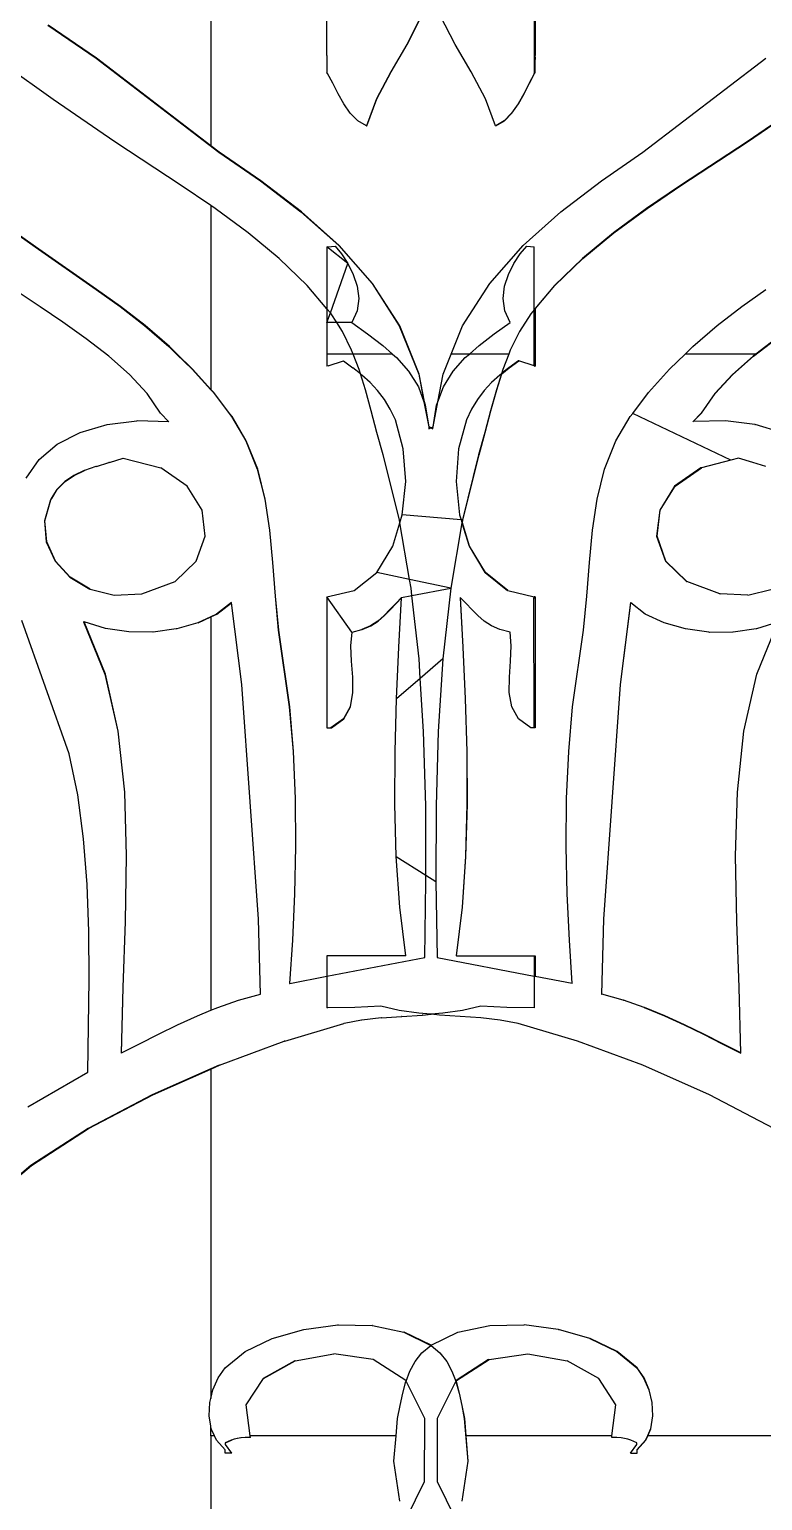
# Model space of a CAD drawing. Header units: inches. Extents: x -343 to 13887, y -13069 to -746.
# Drawn here: x 3466.87 to 3475.61, y -9229.46 to -9211.92 of the extents above; entities that cross this region are included whole.
import ezdxf

# ---------------------------------------------------------------- set-up
doc = ezdxf.new("R2010")
doc.units = ezdxf.units.IN
doc.header["$LTSCALE"] = 17
doc.header["$MEASUREMENT"] = 0
doc.layers.add('OUTLINE', color=1, linetype='Continuous', lineweight=25)

# ---------------------------------------------------------------- blocks, each defined once
blk = doc.blocks.new('fddd')
for p, q in [((-427.464, -3270.876), (-427.464, -3276.271)), ((-426.081, -3275.194), (-426.08, -3272.648)), ((-423.612, -3272.658), (-423.61, -3275.389)), ((-423.596, -3275.194), (-423.597, -3272.648)), ((-424.953, -3274.719), (-425.13, -3275.063)), ((-425.126, -3275.063), (-424.948, -3274.719)), ((-424.552, -3275.063), (-424.73, -3274.719)), ((-429.407, -3274.835), (-428.832, -3275.227)), ((-428.827, -3275.227), (-429.403, -3274.835)), ((-425.13, -3275.063), (-425.32, -3275.39)), ((-425.315, -3275.39), (-425.126, -3275.063)), ((-425.13, -3275.063), (-425.126, -3275.063)), ((-424.363, -3275.39), (-424.552, -3275.063)), ((-429.345, -3275.722), (-429.913, -3275.316)), ((-428.832, -3275.227), (-427.369, -3276.347)), ((-428.827, -3275.227), (-428.832, -3275.227)), ((-427.464, -3276.271), (-428.827, -3275.227)), ((-426.08, -3275.197), (-426.081, -3275.194)), ((-426.08, -3275.197), (-426.08, -3275.397)), ((-423.598, -3275.217), (-423.61, -3275.389)), ((-423.598, -3275.197), (-423.596, -3275.194)), ((-423.598, -3275.217), (-423.598, -3275.197)), ((-423.598, -3275.397), (-423.598, -3275.217)), ((-422.313, -3276.347), (-420.85, -3275.227)), ((-426.072, -3275.41), (-426.08, -3275.397)), ((-426.011, -3275.526), (-426.072, -3275.41)), ((-425.948, -3275.651), (-426.011, -3275.526)), ((-425.32, -3275.39), (-425.49, -3275.711)), ((-425.485, -3275.711), (-425.315, -3275.39)), ((-425.32, -3275.39), (-425.315, -3275.39)), ((-424.192, -3275.711), (-424.363, -3275.39)), ((-423.671, -3275.526), (-423.734, -3275.651)), ((-423.729, -3275.651), (-423.666, -3275.526)), ((-423.612, -3275.413), (-423.671, -3275.526)), ((-423.666, -3275.526), (-423.671, -3275.526)), ((-423.666, -3275.526), (-423.606, -3275.41)), ((-423.612, -3275.413), (-423.61, -3275.41)), ((-423.61, -3275.389), (-423.611, -3275.4)), ((-423.611, -3275.4), (-423.61, -3275.41)), ((-423.61, -3275.41), (-423.598, -3275.397)), ((-423.606, -3275.41), (-423.61, -3275.41)), ((-423.606, -3275.41), (-423.598, -3275.397)), ((-425.88, -3275.773), (-425.948, -3275.651)), ((-423.734, -3275.651), (-423.803, -3275.773)), ((-423.798, -3275.773), (-423.729, -3275.651)), ((-423.729, -3275.651), (-423.734, -3275.651)), ((-428.609, -3276.223), (-429.345, -3275.722)), ((-425.803, -3275.884), (-425.88, -3275.773)), ((-425.49, -3275.711), (-425.61, -3276.034)), ((-425.607, -3276.036), (-425.485, -3275.711)), ((-425.49, -3275.711), (-425.485, -3275.711)), ((-424.071, -3276.036), (-424.192, -3275.711)), ((-423.803, -3275.773), (-423.88, -3275.884)), ((-423.875, -3275.884), (-423.798, -3275.773)), ((-423.798, -3275.773), (-423.803, -3275.773)), ((-420.337, -3275.722), (-421.073, -3276.223)), ((-421.069, -3276.223), (-420.332, -3275.722)), ((-425.714, -3275.975), (-425.803, -3275.884)), ((-425.611, -3276.036), (-425.714, -3275.975)), ((-425.61, -3276.034), (-425.611, -3276.036)), ((-425.611, -3276.036), (-425.607, -3276.036)), ((-425.61, -3276.034), (-425.607, -3276.036)), ((-424.067, -3276.034), (-424.071, -3276.036)), ((-424.066, -3276.036), (-424.071, -3276.036)), ((-423.968, -3275.975), (-424.067, -3276.034)), ((-424.067, -3276.034), (-424.066, -3276.036)), ((-424.066, -3276.036), (-423.963, -3275.975)), ((-423.88, -3275.884), (-423.968, -3275.975)), ((-423.963, -3275.975), (-423.968, -3275.975)), ((-423.963, -3275.975), (-423.875, -3275.884)), ((-423.875, -3275.884), (-423.88, -3275.884)), ((-427.817, -3276.745), (-428.609, -3276.223)), ((-421.073, -3276.223), (-421.865, -3276.745)), ((-421.86, -3276.745), (-421.069, -3276.223)), ((-421.073, -3276.223), (-421.069, -3276.223)), ((-427.364, -3276.347), (-427.464, -3276.271)), ((-427.364, -3276.347), (-427.369, -3276.347)), ((-427.369, -3276.347), (-426.873, -3276.69)), ((-426.868, -3276.69), (-427.364, -3276.347)), ((-422.809, -3276.69), (-422.313, -3276.347)), ((-427.464, -3276.986), (-427.817, -3276.745)), ((-426.868, -3276.69), (-426.873, -3276.69)), ((-426.873, -3276.69), (-426.39, -3277.058)), ((-426.385, -3277.058), (-426.868, -3276.69)), ((-423.292, -3277.058), (-422.809, -3276.69)), ((-421.865, -3276.745), (-422.27, -3277.021)), ((-422.265, -3277.021), (-421.86, -3276.745)), ((-421.865, -3276.745), (-421.86, -3276.745)), ((-430.282, -3276.965), (-429.559, -3277.478)), ((-427.464, -3276.986), (-427.464, -3279.176)), ((-427.413, -3277.021), (-427.464, -3276.986)), ((-427.019, -3277.311), (-427.413, -3277.021)), ((-426.39, -3277.058), (-425.94, -3277.462)), ((-426.385, -3277.058), (-426.39, -3277.058)), ((-425.935, -3277.462), (-426.385, -3277.058)), ((-423.742, -3277.462), (-423.292, -3277.058)), ((-422.27, -3277.021), (-422.663, -3277.311)), ((-422.659, -3277.311), (-422.265, -3277.021)), ((-422.27, -3277.021), (-422.265, -3277.021)), ((-429.554, -3277.478), (-429.913, -3277.223)), ((-426.649, -3277.615), (-427.019, -3277.311)), ((-422.663, -3277.311), (-423.034, -3277.615)), ((-423.029, -3277.615), (-422.659, -3277.311)), ((-422.663, -3277.311), (-422.659, -3277.311)), ((-429.559, -3277.478), (-428.832, -3277.985)), ((-429.554, -3277.478), (-429.559, -3277.478)), ((-428.827, -3277.985), (-429.554, -3277.478)), ((-426.315, -3277.936), (-426.649, -3277.615)), ((-425.831, -3277.675), (-426.08, -3277.476)), ((-426.08, -3277.476), (-426.08, -3278.217)), ((-426.08, -3277.476), (-426.07, -3277.476)), ((-426.07, -3277.476), (-425.983, -3277.467)), ((-425.983, -3277.467), (-425.906, -3277.56)), ((-425.935, -3277.462), (-425.94, -3277.462)), ((-425.94, -3277.462), (-425.543, -3277.913)), ((-425.538, -3277.913), (-425.935, -3277.462)), ((-425.906, -3277.56), (-425.831, -3277.675)), ((-424.14, -3277.913), (-423.742, -3277.462)), ((-423.851, -3277.675), (-423.776, -3277.56)), ((-423.776, -3277.56), (-423.699, -3277.467)), ((-423.699, -3277.467), (-423.612, -3277.476)), ((-423.612, -3278.228), (-423.612, -3277.476)), ((-423.034, -3277.615), (-423.367, -3277.936)), ((-423.363, -3277.936), (-423.029, -3277.615)), ((-423.034, -3277.615), (-423.029, -3277.615)), ((-426.039, -3278.265), (-425.831, -3277.675)), ((-425.831, -3277.675), (-425.766, -3277.805)), ((-425.766, -3277.805), (-425.72, -3277.946)), ((-423.962, -3277.946), (-423.916, -3277.805)), ((-423.916, -3277.805), (-423.851, -3277.675)), ((-426.08, -3278.217), (-426.315, -3277.936)), ((-425.72, -3277.946), (-425.702, -3278.092)), ((-425.538, -3277.913), (-425.543, -3277.913)), ((-425.543, -3277.913), (-425.218, -3278.42)), ((-425.213, -3278.42), (-425.538, -3277.913)), ((-424.465, -3278.42), (-424.14, -3277.913)), ((-423.98, -3278.092), (-423.962, -3277.946)), ((-423.598, -3278.217), (-423.363, -3277.936)), ((-423.367, -3277.936), (-423.598, -3278.211)), ((-423.367, -3277.936), (-423.363, -3277.936)), ((-429.5, -3278.193), (-429.75, -3278.027)), ((-428.832, -3277.985), (-428.547, -3278.188)), ((-428.827, -3277.985), (-428.832, -3277.985)), ((-428.543, -3278.188), (-428.827, -3277.985)), ((-425.702, -3278.092), (-425.721, -3278.239)), ((-423.961, -3278.239), (-423.98, -3278.092)), ((-421.135, -3278.188), (-420.85, -3277.985)), ((-429.229, -3278.375), (-429.5, -3278.193)), ((-428.547, -3278.188), (-428.254, -3278.416)), ((-428.543, -3278.188), (-428.547, -3278.188)), ((-428.249, -3278.416), (-428.543, -3278.188)), ((-426.08, -3278.217), (-426.08, -3278.379)), ((-426.039, -3278.265), (-426.08, -3278.217)), ((-426.08, -3278.379), (-426.039, -3278.265)), ((-426.03, -3278.276), (-426.039, -3278.265)), ((-425.964, -3278.379), (-426.03, -3278.276)), ((-425.721, -3278.239), (-425.785, -3278.379)), ((-423.898, -3278.379), (-423.961, -3278.239)), ((-423.652, -3278.276), (-423.786, -3278.485)), ((-423.612, -3278.228), (-423.652, -3278.276)), ((-423.598, -3278.211), (-423.612, -3278.228)), ((-423.612, -3278.234), (-423.598, -3278.217)), ((-423.612, -3278.234), (-423.612, -3278.228)), ((-423.612, -3278.339), (-423.612, -3278.234)), ((-423.598, -3278.211), (-423.598, -3278.217)), ((-423.598, -3278.217), (-423.598, -3278.379)), ((-421.428, -3278.416), (-421.135, -3278.188)), ((-428.952, -3278.572), (-429.229, -3278.375)), ((-428.254, -3278.416), (-427.964, -3278.667)), ((-428.249, -3278.416), (-428.254, -3278.416)), ((-427.959, -3278.667), (-428.249, -3278.416)), ((-426.08, -3278.379), (-426.08, -3278.755)), ((-425.964, -3278.379), (-426.08, -3278.379)), ((-425.785, -3278.379), (-425.964, -3278.379)), ((-425.896, -3278.485), (-425.964, -3278.379)), ((-425.788, -3278.707), (-425.896, -3278.485)), ((-425.785, -3278.379), (-425.596, -3278.516)), ((-425.213, -3278.42), (-425.218, -3278.42)), ((-425.218, -3278.42), (-424.985, -3278.994)), ((-424.98, -3278.994), (-425.213, -3278.42)), ((-424.6, -3278.755), (-424.465, -3278.42)), ((-424.086, -3278.516), (-423.898, -3278.379)), ((-423.786, -3278.485), (-423.895, -3278.707)), ((-423.598, -3278.379), (-423.612, -3278.339)), ((-423.612, -3278.379), (-423.612, -3278.339)), ((-423.612, -3278.379), (-423.598, -3278.379)), ((-423.612, -3278.755), (-423.612, -3278.379)), ((-423.598, -3278.379), (-423.598, -3278.755)), ((-421.719, -3278.667), (-421.428, -3278.416)), ((-428.682, -3278.781), (-428.952, -3278.572)), ((-427.959, -3278.667), (-427.964, -3278.667)), ((-427.964, -3278.667), (-427.873, -3278.755)), ((-427.868, -3278.755), (-427.959, -3278.667)), ((-425.596, -3278.516), (-425.416, -3278.652)), ((-425.416, -3278.652), (-425.3, -3278.755)), ((-424.382, -3278.755), (-424.266, -3278.652)), ((-424.266, -3278.652), (-424.086, -3278.516)), ((-421.81, -3278.755), (-421.719, -3278.667)), ((-420.995, -3278.781), (-420.726, -3278.572)), ((-420.731, -3278.572), (-420.966, -3278.755)), ((-428.435, -3279), (-428.682, -3278.781)), ((-427.873, -3278.755), (-427.868, -3278.755)), ((-427.873, -3278.755), (-427.687, -3278.934)), ((-427.682, -3278.934), (-427.868, -3278.755)), ((-426.08, -3278.755), (-426.08, -3278.898)), ((-425.769, -3278.755), (-426.08, -3278.755)), ((-426.065, -3278.894), (-425.884, -3278.836)), ((-425.884, -3278.836), (-425.77, -3278.92)), ((-425.769, -3278.755), (-425.788, -3278.707)), ((-425.3, -3278.755), (-425.769, -3278.755)), ((-425.698, -3278.94), (-425.769, -3278.755)), ((-425.3, -3278.755), (-425.251, -3278.797)), ((-425.251, -3278.797), (-425.107, -3278.959)), ((-424.697, -3278.994), (-424.6, -3278.755)), ((-424.382, -3278.755), (-424.6, -3278.755)), ((-424.575, -3278.959), (-424.431, -3278.797)), ((-424.431, -3278.797), (-424.382, -3278.755)), ((-423.913, -3278.755), (-424.382, -3278.755)), ((-423.913, -3278.755), (-423.984, -3278.94)), ((-423.895, -3278.707), (-423.913, -3278.755)), ((-423.798, -3278.836), (-423.913, -3278.92)), ((-423.908, -3278.92), (-423.795, -3278.837)), ((-423.795, -3278.837), (-423.798, -3278.836)), ((-423.612, -3278.894), (-423.795, -3278.837)), ((-423.612, -3278.755), (-423.598, -3278.755)), ((-423.612, -3278.893), (-423.612, -3278.755)), ((-423.598, -3278.755), (-423.598, -3278.898)), ((-421.996, -3278.934), (-421.81, -3278.755)), ((-420.966, -3278.755), (-421.81, -3278.755)), ((-421, -3278.781), (-421.247, -3279)), ((-421.243, -3279), (-420.995, -3278.781)), ((-420.966, -3278.755), (-421, -3278.781)), ((-421, -3278.781), (-420.995, -3278.781)), ((-428.224, -3279.226), (-428.435, -3279)), ((-427.682, -3278.934), (-427.687, -3278.934)), ((-427.687, -3278.934), (-427.464, -3279.181)), ((-427.464, -3279.176), (-427.682, -3278.934)), ((-426.065, -3278.894), (-426.08, -3278.898)), ((-425.682, -3278.989), (-425.77, -3278.92)), ((-425.682, -3278.989), (-425.698, -3278.94)), ((-425.663, -3279.005), (-425.682, -3278.989)), ((-425.622, -3279.183), (-425.682, -3278.989)), ((-425.565, -3279.095), (-425.663, -3279.005)), ((-425.107, -3278.959), (-424.991, -3279.145)), ((-424.98, -3278.994), (-424.985, -3278.994)), ((-424.985, -3278.994), (-424.929, -3279.298)), ((-424.919, -3279.323), (-424.98, -3278.994)), ((-424.758, -3279.323), (-424.697, -3278.994)), ((-424.692, -3279.145), (-424.575, -3278.959)), ((-424.019, -3279.005), (-424.117, -3279.095)), ((-424, -3278.989), (-424.061, -3279.183)), ((-424.056, -3279.183), (-423.995, -3278.989)), ((-424, -3278.989), (-424.019, -3279.005)), ((-423.984, -3278.94), (-424, -3278.989)), ((-423.994, -3278.984), (-424, -3278.989)), ((-423.995, -3278.989), (-423.908, -3278.92)), ((-423.995, -3278.989), (-423.994, -3278.984)), ((-423.913, -3278.92), (-423.994, -3278.984)), ((-423.908, -3278.92), (-423.913, -3278.92)), ((-423.612, -3278.893), (-423.598, -3278.898)), ((-423.612, -3278.894), (-423.612, -3278.893)), ((-423.612, -3278.894), (-423.598, -3278.898)), ((-422.248, -3279.214), (-421.996, -3278.934)), ((-421.247, -3279), (-421.458, -3279.226)), ((-421.454, -3279.226), (-421.243, -3279)), ((-421.247, -3279), (-421.243, -3279)), ((-427.464, -3279.176), (-427.464, -3279.181)), ((-427.429, -3279.214), (-427.464, -3279.176)), ((-427.464, -3279.181), (-427.434, -3279.214)), ((-425.552, -3279.434), (-425.622, -3279.183)), ((-425.476, -3279.191), (-425.565, -3279.095)), ((-425.395, -3279.296), (-425.476, -3279.191)), ((-424.991, -3279.145), (-424.924, -3279.323)), ((-424.758, -3279.323), (-424.692, -3279.145)), ((-424.207, -3279.191), (-424.287, -3279.296)), ((-424.117, -3279.095), (-424.207, -3279.191)), ((-424.061, -3279.183), (-424.13, -3279.434)), ((-424.125, -3279.434), (-424.056, -3279.183)), ((-424.061, -3279.183), (-424.056, -3279.183)), ((-428.063, -3279.458), (-428.224, -3279.226)), ((-427.429, -3279.214), (-427.434, -3279.214)), ((-427.434, -3279.214), (-427.245, -3279.463)), ((-427.242, -3279.462), (-427.429, -3279.214)), ((-425.325, -3279.411), (-425.395, -3279.296)), ((-424.919, -3279.323), (-424.929, -3279.298)), ((-424.929, -3279.298), (-424.924, -3279.323)), ((-424.924, -3279.323), (-424.909, -3279.364)), ((-424.924, -3279.323), (-424.867, -3279.624)), ((-424.904, -3279.364), (-424.919, -3279.323)), ((-424.909, -3279.364), (-424.904, -3279.364)), ((-424.909, -3279.364), (-424.891, -3279.479)), ((-424.863, -3279.624), (-424.904, -3279.364)), ((-424.815, -3279.624), (-424.758, -3279.323)), ((-424.815, -3279.624), (-424.774, -3279.364)), ((-424.774, -3279.364), (-424.758, -3279.323)), ((-424.287, -3279.296), (-424.358, -3279.411)), ((-422.436, -3279.462), (-422.248, -3279.214)), ((-421.458, -3279.226), (-421.619, -3279.458)), ((-421.614, -3279.458), (-421.454, -3279.226)), ((-421.458, -3279.226), (-421.454, -3279.226)), ((-428.702, -3279.596), (-428.347, -3279.552)), ((-428.342, -3279.552), (-428.347, -3279.552)), ((-427.964, -3279.562), (-428.342, -3279.552)), ((-427.964, -3279.562), (-428.063, -3279.458)), ((-427.245, -3279.463), (-427.242, -3279.462)), ((-427.245, -3279.463), (-427.217, -3279.501)), ((-427.212, -3279.501), (-427.242, -3279.462)), ((-427.217, -3279.501), (-427.047, -3279.79)), ((-427.212, -3279.501), (-427.217, -3279.501)), ((-427.042, -3279.79), (-427.212, -3279.501)), ((-425.484, -3279.692), (-425.552, -3279.434)), ((-425.264, -3279.541), (-425.325, -3279.411)), ((-425.171, -3279.884), (-425.264, -3279.541)), ((-424.891, -3279.479), (-424.867, -3279.624)), ((-424.863, -3279.624), (-424.891, -3279.479)), ((-424.418, -3279.541), (-424.512, -3279.884)), ((-424.358, -3279.411), (-424.418, -3279.541)), ((-424.13, -3279.434), (-424.199, -3279.692)), ((-424.194, -3279.692), (-424.125, -3279.434)), ((-424.13, -3279.434), (-424.125, -3279.434)), ((-422.636, -3279.79), (-422.465, -3279.501)), ((-422.465, -3279.501), (-422.436, -3279.462)), ((-421.267, -3280.021), (-422.436, -3279.462)), ((-421.619, -3279.458), (-421.718, -3279.562)), ((-421.713, -3279.561), (-421.614, -3279.458)), ((-421.331, -3279.552), (-421.713, -3279.561)), ((-421.619, -3279.458), (-421.614, -3279.458)), ((-420.98, -3279.596), (-421.331, -3279.552)), ((-429.295, -3279.829), (-429.021, -3279.689)), ((-429.021, -3279.689), (-428.702, -3279.596)), ((-425.41, -3279.956), (-425.484, -3279.692)), ((-424.867, -3279.624), (-424.863, -3279.625)), ((-424.867, -3279.624), (-424.865, -3279.645)), ((-424.867, -3279.624), (-424.863, -3279.624)), ((-424.865, -3279.645), (-424.841, -3279.635)), ((-424.839, -3279.634), (-424.863, -3279.624)), ((-424.863, -3279.625), (-424.863, -3279.624)), ((-424.863, -3279.625), (-424.841, -3279.635)), ((-424.841, -3279.635), (-424.839, -3279.634)), ((-424.841, -3279.635), (-424.818, -3279.645)), ((-424.839, -3279.634), (-424.815, -3279.624)), ((-424.818, -3279.645), (-424.815, -3279.624)), ((-424.199, -3279.692), (-424.272, -3279.956)), ((-424.267, -3279.956), (-424.194, -3279.692)), ((-424.199, -3279.692), (-424.194, -3279.692)), ((-421.718, -3279.562), (-421.713, -3279.561)), ((-420.98, -3279.596), (-420.975, -3279.596)), ((-420.661, -3279.689), (-420.975, -3279.596)), ((-429.513, -3280.012), (-429.295, -3279.829)), ((-427.047, -3279.79), (-426.911, -3280.128)), ((-427.042, -3279.79), (-427.047, -3279.79)), ((-426.906, -3280.128), (-427.042, -3279.79)), ((-425.142, -3280.273), (-425.171, -3279.884)), ((-424.512, -3279.884), (-424.54, -3280.273)), ((-422.771, -3280.128), (-422.636, -3279.79)), ((-429.668, -3280.235), (-429.513, -3280.012)), ((-428.829, -3280.096), (-428.679, -3280.049)), ((-428.674, -3280.049), (-428.679, -3280.049)), ((-428.674, -3280.049), (-428.51, -3279.997)), ((-428.51, -3279.997), (-428.061, -3280.11)), ((-425.217, -3280.733), (-425.41, -3279.956)), ((-424.272, -3279.956), (-424.465, -3280.733)), ((-424.461, -3280.733), (-424.267, -3279.956)), ((-424.272, -3279.956), (-424.267, -3279.956)), ((-421.267, -3280.021), (-421.617, -3280.11)), ((-421.173, -3279.997), (-421.267, -3280.021)), ((-421.003, -3280.049), (-421.173, -3279.997)), ((-420.849, -3280.096), (-421.003, -3280.049)), ((-429.098, -3280.202), (-429.207, -3280.275)), ((-429.202, -3280.275), (-429.093, -3280.202)), ((-428.973, -3280.144), (-429.098, -3280.202)), ((-429.093, -3280.202), (-429.098, -3280.202)), ((-429.093, -3280.202), (-428.969, -3280.144)), ((-428.969, -3280.144), (-428.973, -3280.144)), ((-428.834, -3280.096), (-428.969, -3280.144)), ((-428.829, -3280.096), (-428.834, -3280.096)), ((-427.746, -3280.33), (-428.061, -3280.11)), ((-426.911, -3280.128), (-426.822, -3280.484)), ((-426.906, -3280.128), (-426.911, -3280.128)), ((-426.818, -3280.484), (-426.906, -3280.128)), ((-422.86, -3280.484), (-422.771, -3280.128)), ((-421.622, -3280.11), (-421.936, -3280.33)), ((-421.931, -3280.33), (-421.617, -3280.11)), ((-421.617, -3280.11), (-421.622, -3280.11)), ((-429.3, -3280.37), (-429.368, -3280.479)), ((-429.361, -3280.476), (-429.296, -3280.37)), ((-429.207, -3280.275), (-429.3, -3280.37)), ((-429.296, -3280.37), (-429.3, -3280.37)), ((-429.296, -3280.37), (-429.202, -3280.275)), ((-429.202, -3280.275), (-429.207, -3280.275)), ((-427.569, -3280.616), (-427.746, -3280.33)), ((-425.183, -3280.673), (-425.142, -3280.273)), ((-424.54, -3280.273), (-424.499, -3280.673)), ((-421.936, -3280.33), (-422.113, -3280.616)), ((-422.108, -3280.616), (-421.931, -3280.33)), ((-421.936, -3280.33), (-421.931, -3280.33)), ((-429.378, -3280.495), (-429.448, -3280.745)), ((-429.443, -3280.745), (-429.373, -3280.495)), ((-429.368, -3280.479), (-429.378, -3280.495)), ((-429.373, -3280.495), (-429.378, -3280.495)), ((-429.373, -3280.495), (-429.361, -3280.476)), ((-429.368, -3280.479), (-429.361, -3280.476)), ((-426.822, -3280.484), (-426.767, -3280.855)), ((-426.818, -3280.484), (-426.822, -3280.484)), ((-426.762, -3280.855), (-426.818, -3280.484)), ((-422.916, -3280.855), (-422.86, -3280.484)), ((-429.448, -3280.745), (-429.426, -3280.993)), ((-429.443, -3280.745), (-429.448, -3280.745)), ((-429.421, -3280.993), (-429.443, -3280.745)), ((-427.532, -3280.927), (-427.569, -3280.616)), ((-425.296, -3281.047), (-425.211, -3280.766)), ((-425.211, -3280.766), (-425.217, -3280.733)), ((-425.211, -3280.766), (-425.183, -3280.673)), ((-425.095, -3281.442), (-425.211, -3280.766)), ((-424.482, -3280.732), (-425.183, -3280.673)), ((-424.471, -3280.766), (-424.605, -3281.546)), ((-424.499, -3280.673), (-424.482, -3280.732)), ((-424.465, -3280.733), (-424.482, -3280.732)), ((-424.482, -3280.732), (-424.471, -3280.766)), ((-424.469, -3280.756), (-424.471, -3280.766)), ((-424.471, -3280.766), (-424.386, -3281.047)), ((-424.465, -3280.733), (-424.469, -3280.756)), ((-424.466, -3280.766), (-424.469, -3280.756)), ((-424.466, -3280.766), (-424.461, -3280.733)), ((-424.381, -3281.047), (-424.466, -3280.766)), ((-424.465, -3280.733), (-424.461, -3280.733)), ((-422.113, -3280.616), (-422.15, -3280.927)), ((-422.145, -3280.927), (-422.108, -3280.616)), ((-422.113, -3280.616), (-422.108, -3280.616)), ((-427.638, -3281.224), (-427.532, -3280.927)), ((-426.767, -3280.855), (-426.73, -3281.241)), ((-426.762, -3280.855), (-426.767, -3280.855)), ((-426.725, -3281.241), (-426.762, -3280.855)), ((-422.952, -3281.241), (-422.916, -3280.855)), ((-422.15, -3280.927), (-422.145, -3280.927)), ((-422.15, -3280.927), (-422.045, -3281.224)), ((-422.04, -3281.224), (-422.145, -3280.927)), ((-429.421, -3280.993), (-429.426, -3280.993)), ((-429.426, -3280.993), (-429.322, -3281.223)), ((-429.317, -3281.223), (-429.421, -3280.993)), ((-425.486, -3281.359), (-425.296, -3281.047)), ((-424.381, -3281.047), (-424.386, -3281.047)), ((-424.386, -3281.047), (-424.197, -3281.359)), ((-424.192, -3281.359), (-424.381, -3281.047)), ((-429.322, -3281.223), (-429.146, -3281.417)), ((-429.317, -3281.223), (-429.322, -3281.223)), ((-429.141, -3281.417), (-429.317, -3281.223)), ((-427.888, -3281.467), (-427.638, -3281.224)), ((-426.73, -3281.241), (-426.699, -3281.64)), ((-426.725, -3281.241), (-426.73, -3281.241)), ((-426.695, -3281.64), (-426.725, -3281.241)), ((-422.983, -3281.64), (-422.952, -3281.241)), ((-422.045, -3281.224), (-422.04, -3281.224)), ((-422.045, -3281.224), (-421.794, -3281.467)), ((-421.789, -3281.467), (-422.04, -3281.224)), ((-429.141, -3281.417), (-429.146, -3281.417)), ((-429.146, -3281.417), (-428.908, -3281.558)), ((-428.903, -3281.558), (-429.141, -3281.417)), ((-428.287, -3281.615), (-427.888, -3281.467)), ((-425.755, -3281.574), (-425.486, -3281.359)), ((-425.095, -3281.442), (-425.486, -3281.359)), ((-424.605, -3281.546), (-425.095, -3281.442)), ((-425.077, -3281.546), (-425.095, -3281.442)), ((-424.196, -3281.36), (-424.197, -3281.359)), ((-424.196, -3281.36), (-424.192, -3281.359)), ((-424.196, -3281.36), (-423.928, -3281.574)), ((-423.923, -3281.574), (-424.192, -3281.359)), ((-421.794, -3281.467), (-421.789, -3281.467)), ((-421.396, -3281.615), (-421.789, -3281.467)), ((-428.903, -3281.558), (-428.908, -3281.558)), ((-428.903, -3281.558), (-428.618, -3281.63)), ((-428.618, -3281.63), (-428.287, -3281.615)), ((-426.699, -3281.64), (-426.661, -3282.048)), ((-426.695, -3281.64), (-426.699, -3281.64)), ((-426.656, -3282.048), (-426.695, -3281.64)), ((-426.08, -3281.65), (-425.755, -3281.574)), ((-426.08, -3281.65), (-426.08, -3283.213)), ((-425.785, -3282.071), (-426.08, -3281.65)), ((-425.19, -3281.656), (-425.26, -3281.729)), ((-425.255, -3281.729), (-425.19, -3281.661)), ((-425.223, -3282.251), (-425.19, -3281.661)), ((-425.19, -3281.656), (-425.067, -3281.633)), ((-425.19, -3281.661), (-425.19, -3281.656)), ((-425.067, -3281.633), (-425.077, -3281.546)), ((-425.067, -3281.633), (-424.605, -3281.546)), ((-424.983, -3282.389), (-425.067, -3281.633)), ((-424.605, -3281.546), (-424.699, -3282.389)), ((-424.493, -3281.656), (-424.46, -3282.251)), ((-424.488, -3281.661), (-424.493, -3281.656)), ((-424.455, -3282.251), (-424.488, -3281.661)), ((-424.422, -3281.729), (-424.488, -3281.661)), ((-423.923, -3281.574), (-423.928, -3281.574)), ((-423.923, -3281.574), (-423.612, -3281.648)), ((-423.613, -3281.671), (-423.612, -3281.648)), ((-423.613, -3281.671), (-423.598, -3281.65)), ((-423.598, -3281.65), (-423.612, -3281.648)), ((-423.598, -3281.65), (-423.598, -3283.213)), ((-423.022, -3282.048), (-422.983, -3281.64)), ((-421.396, -3281.615), (-421.391, -3281.615)), ((-421.064, -3281.629), (-421.391, -3281.615)), ((-421.064, -3281.629), (-420.775, -3281.558)), ((-427.22, -3281.718), (-427.397, -3281.856)), ((-427.392, -3281.856), (-427.22, -3281.722)), ((-427.22, -3281.722), (-427.22, -3281.718)), ((-427.096, -3282.693), (-427.22, -3281.722)), ((-425.329, -3281.802), (-425.399, -3281.873)), ((-425.394, -3281.873), (-425.324, -3281.802)), ((-425.26, -3281.729), (-425.329, -3281.802)), ((-425.329, -3281.802), (-425.324, -3281.802)), ((-425.324, -3281.802), (-425.255, -3281.729)), ((-425.255, -3281.729), (-425.26, -3281.729)), ((-424.354, -3281.802), (-424.422, -3281.729)), ((-424.283, -3281.873), (-424.354, -3281.802)), ((-423.612, -3283.213), (-423.613, -3281.671)), ((-422.462, -3281.718), (-422.586, -3282.693)), ((-422.581, -3282.693), (-422.458, -3281.722)), ((-422.458, -3281.722), (-422.462, -3281.718)), ((-422.286, -3281.856), (-422.458, -3281.722)), ((-429.155, -3283.523), (-429.716, -3281.932)), ((-428.981, -3281.946), (-428.727, -3282.57)), ((-428.975, -3281.948), (-428.981, -3281.946)), ((-428.722, -3282.57), (-428.975, -3281.948)), ((-428.72, -3282.027), (-428.975, -3281.948)), ((-427.62, -3281.961), (-427.872, -3282.033)), ((-427.464, -3281.888), (-427.62, -3281.961)), ((-427.615, -3281.961), (-427.62, -3281.961)), ((-427.615, -3281.961), (-427.464, -3281.89)), ((-427.397, -3281.856), (-427.464, -3281.888)), ((-427.464, -3281.89), (-427.392, -3281.856)), ((-427.464, -3281.888), (-427.464, -3281.89)), ((-427.464, -3281.89), (-427.464, -3286.579)), ((-427.392, -3281.856), (-427.397, -3281.856)), ((-425.563, -3281.994), (-425.664, -3282.04)), ((-425.659, -3282.04), (-425.558, -3281.994)), ((-425.475, -3281.938), (-425.563, -3281.994)), ((-425.563, -3281.994), (-425.558, -3281.994)), ((-425.558, -3281.994), (-425.471, -3281.938)), ((-425.399, -3281.873), (-425.475, -3281.938)), ((-425.475, -3281.938), (-425.471, -3281.938)), ((-425.471, -3281.938), (-425.394, -3281.873)), ((-425.399, -3281.873), (-425.394, -3281.873)), ((-424.207, -3281.938), (-424.283, -3281.873)), ((-424.12, -3281.994), (-424.207, -3281.938)), ((-424.018, -3282.04), (-424.12, -3281.994)), ((-422.062, -3281.961), (-422.286, -3281.856)), ((-421.805, -3282.033), (-422.062, -3281.961)), ((-420.957, -3282.027), (-420.702, -3281.948)), ((-420.955, -3282.57), (-420.702, -3281.948)), ((-428.441, -3282.067), (-428.72, -3282.027)), ((-428.155, -3282.069), (-428.441, -3282.067)), ((-428.151, -3282.069), (-428.155, -3282.069)), ((-427.877, -3282.033), (-428.151, -3282.069)), ((-427.872, -3282.033), (-427.877, -3282.033)), ((-426.661, -3282.048), (-426.529, -3282.961)), ((-426.656, -3282.048), (-426.661, -3282.048)), ((-426.524, -3282.961), (-426.656, -3282.048)), ((-425.785, -3282.071), (-425.8, -3282.235)), ((-425.795, -3282.235), (-425.78, -3282.071)), ((-425.785, -3282.071), (-425.78, -3282.071)), ((-425.78, -3282.071), (-425.664, -3282.04)), ((-425.664, -3282.04), (-425.659, -3282.04)), ((-423.898, -3282.071), (-424.018, -3282.04)), ((-423.883, -3282.235), (-423.898, -3282.071)), ((-423.153, -3282.961), (-423.022, -3282.048)), ((-421.527, -3282.069), (-421.805, -3282.033)), ((-421.527, -3282.069), (-421.522, -3282.069)), ((-421.522, -3282.069), (-421.242, -3282.067)), ((-421.242, -3282.067), (-421.237, -3282.067)), ((-421.237, -3282.067), (-420.962, -3282.027)), ((-420.962, -3282.027), (-420.957, -3282.027)), ((-425.8, -3282.235), (-425.791, -3282.417)), ((-425.8, -3282.235), (-425.795, -3282.235)), ((-425.786, -3282.417), (-425.795, -3282.235)), ((-425.251, -3282.866), (-425.223, -3282.251)), ((-424.455, -3282.251), (-424.46, -3282.251)), ((-424.46, -3282.251), (-424.432, -3282.862)), ((-424.427, -3282.866), (-424.455, -3282.251)), ((-423.892, -3282.417), (-423.883, -3282.235)), ((-425.791, -3282.417), (-425.786, -3282.417)), ((-425.791, -3282.417), (-425.776, -3282.606)), ((-425.772, -3282.606), (-425.786, -3282.417)), ((-424.968, -3282.622), (-424.983, -3282.389)), ((-424.699, -3282.389), (-424.968, -3282.622)), ((-424.699, -3282.389), (-424.755, -3283.257)), ((-423.906, -3282.606), (-423.892, -3282.417)), ((-428.727, -3282.57), (-428.572, -3283.251)), ((-428.722, -3282.57), (-428.727, -3282.57)), ((-428.568, -3283.251), (-428.722, -3282.57)), ((-426.898, -3285.493), (-427.096, -3282.693)), ((-425.776, -3282.606), (-425.772, -3282.606)), ((-425.776, -3282.606), (-425.775, -3282.791)), ((-425.77, -3282.791), (-425.772, -3282.606)), ((-424.968, -3282.622), (-425.251, -3282.866)), ((-424.928, -3283.257), (-424.968, -3282.622)), ((-423.907, -3282.791), (-423.906, -3282.606)), ((-422.586, -3282.693), (-422.784, -3285.493)), ((-422.78, -3285.493), (-422.581, -3282.693)), ((-422.581, -3282.693), (-422.586, -3282.693)), ((-421.11, -3283.251), (-420.955, -3282.57)), ((-425.775, -3282.791), (-425.805, -3282.96)), ((-425.8, -3282.96), (-425.77, -3282.791)), ((-425.775, -3282.791), (-425.77, -3282.791)), ((-425.268, -3283.494), (-425.251, -3282.866)), ((-424.432, -3282.862), (-424.427, -3282.866)), ((-424.432, -3282.862), (-424.432, -3282.866)), ((-424.432, -3282.866), (-424.414, -3283.494)), ((-424.427, -3282.866), (-424.432, -3282.866)), ((-424.409, -3283.494), (-424.427, -3282.866)), ((-423.877, -3282.96), (-423.907, -3282.791)), ((-426.529, -3282.961), (-426.483, -3283.495)), ((-426.524, -3282.961), (-426.529, -3282.961)), ((-426.478, -3283.495), (-426.524, -3282.961)), ((-425.805, -3282.96), (-425.885, -3283.104)), ((-425.88, -3283.104), (-425.8, -3282.96)), ((-425.805, -3282.96), (-425.8, -3282.96)), ((-423.797, -3283.104), (-423.877, -3282.96)), ((-423.199, -3283.495), (-423.153, -3282.961)), ((-426.08, -3283.213), (-426.065, -3283.213)), ((-426.065, -3283.213), (-426.033, -3283.212)), ((-425.885, -3283.104), (-426.033, -3283.212)), ((-426.033, -3283.212), (-426.028, -3283.212)), ((-426.028, -3283.212), (-425.88, -3283.104)), ((-425.885, -3283.104), (-425.88, -3283.104)), ((-423.65, -3283.212), (-423.797, -3283.104)), ((-423.612, -3283.213), (-423.65, -3283.212)), ((-423.598, -3283.213), (-423.612, -3283.213)), ((-428.572, -3283.251), (-428.495, -3283.978)), ((-428.568, -3283.251), (-428.572, -3283.251)), ((-428.49, -3283.978), (-428.568, -3283.251)), ((-424.903, -3284.143), (-424.928, -3283.257)), ((-424.755, -3283.257), (-424.78, -3284.143)), ((-421.188, -3283.978), (-421.11, -3283.251)), ((-429.051, -3284.011), (-429.155, -3283.523)), ((-426.483, -3283.495), (-426.46, -3284.055)), ((-426.478, -3283.495), (-426.483, -3283.495)), ((-426.455, -3284.055), (-426.478, -3283.495)), ((-425.271, -3284.123), (-425.268, -3283.494)), ((-424.414, -3283.494), (-424.411, -3284.123)), ((-424.409, -3283.494), (-424.414, -3283.494)), ((-424.406, -3284.123), (-424.409, -3283.494)), ((-423.223, -3284.055), (-423.199, -3283.495)), ((-428.981, -3284.533), (-429.051, -3284.011)), ((-428.495, -3283.978), (-428.474, -3284.739)), ((-428.49, -3283.978), (-428.495, -3283.978)), ((-428.469, -3284.739), (-428.49, -3283.978)), ((-426.46, -3284.055), (-426.455, -3284.625)), ((-426.455, -3284.055), (-426.46, -3284.055)), ((-426.45, -3284.625), (-426.455, -3284.055)), ((-423.227, -3284.625), (-423.223, -3284.055)), ((-421.209, -3284.739), (-421.188, -3283.978)), ((-425.254, -3284.745), (-425.271, -3284.123)), ((-424.901, -3284.967), (-424.903, -3284.143)), ((-424.78, -3284.143), (-424.782, -3285.042)), ((-424.411, -3284.123), (-424.428, -3284.745)), ((-424.423, -3284.745), (-424.406, -3284.123)), ((-424.406, -3284.123), (-424.411, -3284.123)), ((-428.94, -3285.08), (-428.981, -3284.533)), ((-426.455, -3284.625), (-426.467, -3285.192)), ((-426.462, -3285.192), (-426.45, -3284.625)), ((-426.45, -3284.625), (-426.455, -3284.625)), ((-423.216, -3285.192), (-423.227, -3284.625)), ((-428.474, -3284.739), (-428.487, -3285.519)), ((-428.483, -3285.519), (-428.469, -3284.739)), ((-428.469, -3284.739), (-428.474, -3284.739)), ((-425.212, -3285.35), (-425.254, -3284.745)), ((-425.254, -3284.745), (-424.901, -3284.967)), ((-424.428, -3284.748), (-424.47, -3285.35)), ((-424.465, -3285.35), (-424.423, -3284.745)), ((-424.423, -3284.745), (-424.428, -3284.745)), ((-424.423, -3284.745), (-424.428, -3284.748)), ((-424.428, -3284.745), (-424.428, -3284.748)), ((-421.195, -3285.519), (-421.209, -3284.739)), ((-424.901, -3284.967), (-424.782, -3285.042)), ((-424.901, -3285.042), (-424.901, -3284.967)), ((-428.921, -3285.641), (-428.94, -3285.08)), ((-424.914, -3285.949), (-424.901, -3285.042)), ((-424.782, -3285.042), (-424.768, -3285.949)), ((-426.467, -3285.192), (-426.491, -3285.742)), ((-426.487, -3285.742), (-426.462, -3285.192)), ((-426.462, -3285.192), (-426.467, -3285.192)), ((-423.191, -3285.742), (-423.216, -3285.192)), ((-428.487, -3285.519), (-428.515, -3286.307)), ((-428.51, -3286.307), (-428.483, -3285.519)), ((-428.483, -3285.519), (-428.487, -3285.519)), ((-426.873, -3286.385), (-426.898, -3285.493)), ((-425.14, -3285.928), (-425.212, -3285.35)), ((-424.47, -3285.35), (-424.542, -3285.928)), ((-424.537, -3285.928), (-424.465, -3285.35)), ((-424.465, -3285.35), (-424.47, -3285.35)), ((-422.784, -3285.493), (-422.809, -3286.385)), ((-422.804, -3286.385), (-422.78, -3285.493)), ((-422.784, -3285.493), (-422.78, -3285.493)), ((-421.168, -3286.307), (-421.195, -3285.519)), ((-428.917, -3286.208), (-428.921, -3285.641)), ((-426.491, -3285.742), (-426.526, -3286.26)), ((-426.521, -3286.259), (-426.487, -3285.742)), ((-426.487, -3285.742), (-426.491, -3285.742)), ((-423.156, -3286.259), (-423.191, -3285.742)), ((-426.08, -3285.928), (-426.08, -3286.174)), ((-425.14, -3285.928), (-426.08, -3285.928)), ((-426.08, -3286.174), (-424.914, -3285.949)), ((-424.768, -3285.949), (-423.612, -3286.171)), ((-424.537, -3285.928), (-424.542, -3285.928)), ((-424.537, -3285.928), (-423.612, -3285.928)), ((-423.612, -3285.928), (-423.598, -3285.928)), ((-423.612, -3285.928), (-423.612, -3286.171)), ((-423.598, -3285.928), (-423.597, -3286.175)), ((-428.923, -3286.77), (-428.917, -3286.208)), ((-426.521, -3286.259), (-426.08, -3286.174)), ((-426.08, -3286.174), (-426.08, -3286.548)), ((-423.597, -3286.175), (-423.612, -3286.171)), ((-423.612, -3286.171), (-423.612, -3286.548)), ((-423.156, -3286.259), (-423.597, -3286.175)), ((-428.515, -3286.307), (-428.535, -3287.09)), ((-428.53, -3287.087), (-428.51, -3286.307)), ((-428.51, -3286.307), (-428.515, -3286.307)), ((-427.133, -3286.457), (-426.873, -3286.385)), ((-426.526, -3286.26), (-426.521, -3286.259)), ((-422.809, -3286.385), (-422.804, -3286.385)), ((-422.55, -3286.457), (-422.804, -3286.385)), ((-421.148, -3287.087), (-421.168, -3286.307)), ((-427.464, -3286.579), (-427.383, -3286.546)), ((-427.383, -3286.546), (-427.133, -3286.457)), ((-426.071, -3286.548), (-426.08, -3286.548)), ((-425.748, -3286.544), (-426.071, -3286.548)), ((-425.438, -3286.53), (-425.748, -3286.544)), ((-425.219, -3286.582), (-425.438, -3286.53)), ((-424.245, -3286.53), (-424.463, -3286.582)), ((-423.935, -3286.544), (-424.245, -3286.53)), ((-423.612, -3286.548), (-423.935, -3286.544)), ((-422.55, -3286.457), (-422.545, -3286.457)), ((-422.299, -3286.546), (-422.545, -3286.457)), ((-422.299, -3286.546), (-422.295, -3286.546)), ((-422.299, -3286.546), (-422.057, -3286.645)), ((-422.052, -3286.645), (-422.295, -3286.546)), ((-427.861, -3286.753), (-427.625, -3286.645)), ((-427.625, -3286.645), (-427.464, -3286.579)), ((-426.584, -3286.947), (-425.881, -3286.737)), ((-425.876, -3286.737), (-425.881, -3286.737)), ((-425.667, -3286.695), (-425.876, -3286.737)), ((-425.663, -3286.695), (-425.667, -3286.695)), ((-425.435, -3286.669), (-425.663, -3286.695)), ((-425.43, -3286.669), (-425.435, -3286.669)), ((-425.43, -3286.669), (-425.192, -3286.652)), ((-424.984, -3286.615), (-425.219, -3286.582)), ((-425.187, -3286.652), (-425.192, -3286.652)), ((-425.187, -3286.652), (-424.944, -3286.636)), ((-424.841, -3286.627), (-424.984, -3286.615)), ((-424.939, -3286.636), (-424.944, -3286.636)), ((-424.939, -3286.636), (-424.841, -3286.627)), ((-424.841, -3286.627), (-424.839, -3286.627)), ((-424.699, -3286.615), (-424.839, -3286.627)), ((-424.739, -3286.636), (-424.839, -3286.627)), ((-424.491, -3286.652), (-424.739, -3286.636)), ((-424.463, -3286.582), (-424.699, -3286.615)), ((-424.247, -3286.669), (-424.491, -3286.652)), ((-424.015, -3286.695), (-424.247, -3286.669)), ((-423.801, -3286.737), (-424.015, -3286.695)), ((-423.093, -3286.947), (-423.801, -3286.737)), ((-422.057, -3286.645), (-422.052, -3286.645)), ((-422.057, -3286.645), (-421.822, -3286.753)), ((-421.817, -3286.753), (-422.052, -3286.645)), ((-428.931, -3287.318), (-428.923, -3286.77)), ((-428.314, -3286.979), (-428.09, -3286.865)), ((-428.09, -3286.865), (-427.861, -3286.753)), ((-421.822, -3286.753), (-421.592, -3286.865)), ((-421.822, -3286.753), (-421.817, -3286.753)), ((-421.588, -3286.865), (-421.817, -3286.753)), ((-421.592, -3286.865), (-421.368, -3286.979)), ((-421.592, -3286.865), (-421.588, -3286.865)), ((-421.363, -3286.979), (-421.588, -3286.865)), ((-428.535, -3287.09), (-428.53, -3287.087)), ((-428.53, -3287.087), (-428.314, -3286.979)), ((-427.362, -3287.234), (-426.589, -3286.947)), ((-426.584, -3286.947), (-426.589, -3286.947)), ((-422.316, -3287.234), (-423.093, -3286.947)), ((-421.368, -3286.979), (-421.363, -3286.979)), ((-421.368, -3286.979), (-421.148, -3287.09)), ((-421.148, -3287.087), (-421.363, -3286.979)), ((-421.148, -3287.09), (-421.148, -3287.087)), ((-427.464, -3287.277), (-428.163, -3287.585)), ((-427.464, -3287.279), (-427.362, -3287.234)), ((-427.367, -3287.234), (-427.464, -3287.277)), ((-427.464, -3287.277), (-427.464, -3287.279)), ((-427.362, -3287.234), (-427.367, -3287.234)), ((-421.519, -3287.585), (-422.316, -3287.234)), ((-429.646, -3287.73), (-428.931, -3287.318)), ((-428.158, -3287.585), (-427.464, -3287.279)), ((-427.464, -3287.279), (-427.464, -3291.207)), ((-428.163, -3287.585), (-428.927, -3287.988)), ((-428.923, -3287.988), (-428.158, -3287.585)), ((-428.158, -3287.585), (-428.163, -3287.585)), ((-420.755, -3287.988), (-421.519, -3287.585)), ((-428.927, -3287.988), (-429.609, -3288.428)), ((-429.604, -3288.428), (-428.923, -3287.988)), ((-428.923, -3287.988), (-428.927, -3287.988)), ((-429.609, -3288.428), (-429.913, -3288.686)), ((-429.913, -3288.69), (-429.604, -3288.428)), ((-429.604, -3288.428), (-429.609, -3288.428)), ((-426.735, -3290.493), (-426.357, -3290.383)), ((-426.357, -3290.383), (-425.95, -3290.328)), ((-425.945, -3290.328), (-425.95, -3290.328)), ((-425.945, -3290.328), (-425.543, -3290.336)), ((-425.538, -3290.336), (-425.543, -3290.336)), ((-425.538, -3290.336), (-425.164, -3290.415)), ((-425.159, -3290.415), (-425.164, -3290.415)), ((-425.164, -3290.415), (-424.843, -3290.574)), ((-424.839, -3290.572), (-425.159, -3290.415)), ((-424.839, -3290.572), (-424.519, -3290.415)), ((-424.519, -3290.415), (-424.139, -3290.336)), ((-424.139, -3290.336), (-423.732, -3290.328)), ((-423.732, -3290.328), (-423.728, -3290.328)), ((-423.326, -3290.383), (-423.728, -3290.328)), ((-423.326, -3290.383), (-423.321, -3290.383)), ((-422.948, -3290.493), (-423.321, -3290.383)), ((-427.057, -3290.649), (-426.735, -3290.493)), ((-424.948, -3290.663), (-424.843, -3290.574)), ((-424.843, -3290.574), (-424.84, -3290.574)), ((-424.84, -3290.574), (-424.839, -3290.572)), ((-424.84, -3290.574), (-424.734, -3290.663)), ((-422.948, -3290.493), (-422.943, -3290.493)), ((-422.948, -3290.493), (-422.626, -3290.649)), ((-422.621, -3290.649), (-422.943, -3290.493)), ((-427.295, -3290.843), (-427.057, -3290.649)), ((-426.464, -3290.757), (-426.841, -3290.969)), ((-426.837, -3290.969), (-426.459, -3290.757)), ((-426.459, -3290.757), (-426.464, -3290.757)), ((-426.459, -3290.757), (-425.999, -3290.673)), ((-425.529, -3290.743), (-425.999, -3290.673)), ((-425.14, -3290.992), (-425.529, -3290.743)), ((-425.092, -3290.88), (-425.03, -3290.766)), ((-425.03, -3290.766), (-424.948, -3290.663)), ((-424.734, -3290.663), (-424.653, -3290.766)), ((-424.653, -3290.766), (-424.591, -3290.88)), ((-424.153, -3290.743), (-424.542, -3290.992)), ((-424.538, -3290.992), (-424.148, -3290.743)), ((-424.153, -3290.743), (-424.148, -3290.743)), ((-424.148, -3290.743), (-423.684, -3290.673)), ((-423.684, -3290.673), (-423.218, -3290.757)), ((-422.841, -3290.969), (-423.218, -3290.757)), ((-422.626, -3290.649), (-422.621, -3290.649)), ((-422.626, -3290.649), (-422.388, -3290.843)), ((-422.383, -3290.843), (-422.621, -3290.649)), ((-427.439, -3291.103), (-427.377, -3290.961)), ((-427.377, -3290.961), (-427.295, -3290.843)), ((-425.136, -3290.999), (-425.092, -3290.88)), ((-424.591, -3290.88), (-424.546, -3290.999)), ((-422.388, -3290.843), (-422.305, -3290.961)), ((-422.388, -3290.843), (-422.383, -3290.843)), ((-422.3, -3290.961), (-422.383, -3290.843)), ((-422.305, -3290.961), (-422.3, -3290.961)), ((-422.305, -3290.961), (-422.243, -3291.103)), ((-422.239, -3291.103), (-422.3, -3290.961)), ((-427.464, -3291.207), (-427.439, -3291.103)), ((-426.841, -3290.969), (-427.047, -3291.283)), ((-427.042, -3291.283), (-426.837, -3290.969)), ((-426.837, -3290.969), (-426.841, -3290.969)), ((-425.177, -3291.142), (-425.139, -3291.006)), ((-425.136, -3290.999), (-425.14, -3290.992)), ((-425.139, -3291.006), (-425.136, -3290.999)), ((-424.914, -3291.445), (-425.136, -3290.999)), ((-424.546, -3290.999), (-424.768, -3291.445)), ((-424.543, -3290.993), (-424.546, -3290.999)), ((-424.546, -3290.999), (-424.544, -3291.004)), ((-424.544, -3291.004), (-424.541, -3290.999)), ((-424.544, -3291.004), (-424.543, -3291.006)), ((-424.542, -3290.992), (-424.543, -3290.993)), ((-424.541, -3290.999), (-424.543, -3290.993)), ((-424.543, -3291.006), (-424.506, -3291.142)), ((-424.538, -3291.006), (-424.543, -3291.006)), ((-424.542, -3290.992), (-424.538, -3290.992)), ((-424.541, -3290.999), (-424.538, -3290.992)), ((-424.538, -3291.006), (-424.541, -3290.999)), ((-424.501, -3291.142), (-424.538, -3291.006)), ((-422.635, -3291.283), (-422.841, -3290.969)), ((-422.243, -3291.103), (-422.239, -3291.103)), ((-422.243, -3291.103), (-422.207, -3291.257)), ((-422.202, -3291.257), (-422.239, -3291.103)), ((-427.484, -3291.416), (-427.476, -3291.257)), ((-427.476, -3291.257), (-427.464, -3291.207)), ((-427.042, -3291.283), (-427.047, -3291.283)), ((-427.047, -3291.283), (-427, -3291.653)), ((-426.995, -3291.653), (-427.042, -3291.283)), ((-425.239, -3291.445), (-425.208, -3291.289)), ((-425.208, -3291.289), (-425.177, -3291.142)), ((-424.506, -3291.142), (-424.474, -3291.289)), ((-424.501, -3291.142), (-424.506, -3291.142)), ((-424.469, -3291.289), (-424.501, -3291.142)), ((-424.474, -3291.289), (-424.443, -3291.445)), ((-424.469, -3291.289), (-424.474, -3291.289)), ((-424.438, -3291.445), (-424.469, -3291.289)), ((-422.683, -3291.653), (-422.635, -3291.283)), ((-422.207, -3291.257), (-422.202, -3291.257)), ((-422.207, -3291.257), (-422.199, -3291.416)), ((-422.194, -3291.416), (-422.202, -3291.257)), ((-427.464, -3291.539), (-427.484, -3291.416)), ((-425.257, -3291.653), (-425.239, -3291.445)), ((-424.918, -3292.196), (-424.914, -3291.445)), ((-424.768, -3291.445), (-424.765, -3292.196)), ((-424.438, -3291.445), (-424.443, -3291.445)), ((-424.443, -3291.445), (-424.401, -3291.954)), ((-424.421, -3291.653), (-424.438, -3291.445)), ((-422.199, -3291.416), (-422.224, -3291.569)), ((-422.219, -3291.569), (-422.194, -3291.416)), ((-422.199, -3291.416), (-422.194, -3291.416)), ((-427.464, -3291.653), (-427.464, -3291.539)), ((-427.459, -3291.569), (-427.464, -3291.539)), ((-427.421, -3291.653), (-427.464, -3291.653)), ((-427.464, -3291.653), (-427.464, -3293.692)), ((-427.421, -3291.653), (-427.459, -3291.569)), ((-427.453, -3291.57), (-427.453, -3291.571)), ((-427.397, -3291.706), (-427.421, -3291.653)), ((-426.995, -3291.653), (-427, -3291.653)), ((-427, -3291.653), (-426.997, -3291.673)), ((-425.257, -3291.653), (-426.995, -3291.653)), ((-426.992, -3291.673), (-426.995, -3291.653)), ((-425.282, -3291.954), (-425.257, -3291.653)), ((-422.683, -3291.653), (-424.421, -3291.653)), ((-424.396, -3291.954), (-424.421, -3291.653)), ((-422.685, -3291.673), (-422.683, -3291.653)), ((-422.261, -3291.653), (-422.285, -3291.706)), ((-422.28, -3291.706), (-422.257, -3291.653)), ((-422.224, -3291.569), (-422.261, -3291.653)), ((-422.257, -3291.653), (-422.261, -3291.653)), ((-422.257, -3291.653), (-422.219, -3291.569)), ((-419.295, -3291.653), (-422.257, -3291.653)), ((-422.224, -3291.569), (-422.219, -3291.569)), ((-427.295, -3291.818), (-427.397, -3291.706)), ((-427.258, -3291.719), (-427.295, -3291.735)), ((-427.29, -3291.735), (-427.295, -3291.735)), ((-427.295, -3291.735), (-427.295, -3291.756)), ((-427.29, -3291.756), (-427.295, -3291.756)), ((-427.295, -3291.756), (-427.22, -3291.859)), ((-427.295, -3291.859), (-427.295, -3291.818)), ((-427.29, -3291.735), (-427.254, -3291.719)), ((-427.29, -3291.756), (-427.29, -3291.735)), ((-427.216, -3291.859), (-427.29, -3291.756)), ((-427.224, -3291.705), (-427.258, -3291.719)), ((-427.254, -3291.719), (-427.258, -3291.719)), ((-427.254, -3291.719), (-427.219, -3291.705)), ((-427.219, -3291.705), (-427.224, -3291.705)), ((-427.188, -3291.693), (-427.219, -3291.705)), ((-427.184, -3291.693), (-427.188, -3291.693)), ((-427.15, -3291.685), (-427.184, -3291.693)), ((-427.145, -3291.685), (-427.15, -3291.685)), ((-427.107, -3291.678), (-427.145, -3291.685)), ((-427.102, -3291.678), (-427.107, -3291.678)), ((-427.057, -3291.674), (-427.102, -3291.678)), ((-427.052, -3291.674), (-427.057, -3291.674)), ((-426.997, -3291.673), (-427.052, -3291.674)), ((-426.992, -3291.673), (-426.997, -3291.673)), ((-422.625, -3291.674), (-422.685, -3291.673)), ((-422.575, -3291.678), (-422.625, -3291.674)), ((-422.532, -3291.685), (-422.575, -3291.678)), ((-422.494, -3291.693), (-422.532, -3291.685)), ((-422.459, -3291.705), (-422.494, -3291.693)), ((-422.462, -3291.859), (-422.388, -3291.756)), ((-422.424, -3291.719), (-422.459, -3291.705)), ((-422.388, -3291.735), (-422.424, -3291.719)), ((-422.285, -3291.706), (-422.388, -3291.818)), ((-422.388, -3291.756), (-422.388, -3291.735)), ((-422.388, -3291.818), (-422.383, -3291.818)), ((-422.388, -3291.818), (-422.388, -3291.859)), ((-422.383, -3291.818), (-422.28, -3291.706)), ((-422.383, -3291.859), (-422.383, -3291.818)), ((-422.285, -3291.706), (-422.28, -3291.706)), ((-427.22, -3291.859), (-427.295, -3291.859)), ((-427.216, -3291.859), (-427.22, -3291.859)), ((-425.211, -3292.43), (-425.282, -3291.954)), ((-424.401, -3291.954), (-424.472, -3292.43)), ((-424.467, -3292.43), (-424.396, -3291.954)), ((-424.396, -3291.954), (-424.401, -3291.954)), ((-422.462, -3291.859), (-422.388, -3291.859)), ((-422.388, -3291.859), (-422.383, -3291.859)), ((-425.131, -3292.634), (-424.918, -3292.196)), ((-424.765, -3292.196), (-424.551, -3292.634))]:
    blk.add_line(p, q)

msp = doc.modelspace()

# ---------------------------------------------------------------- block references
at = {"layer": 'OUTLINE'}
msp.add_blockref('fddd', (3896.495, -5937.038), dxfattribs=at)

doc.saveas('drawing.dxf')
